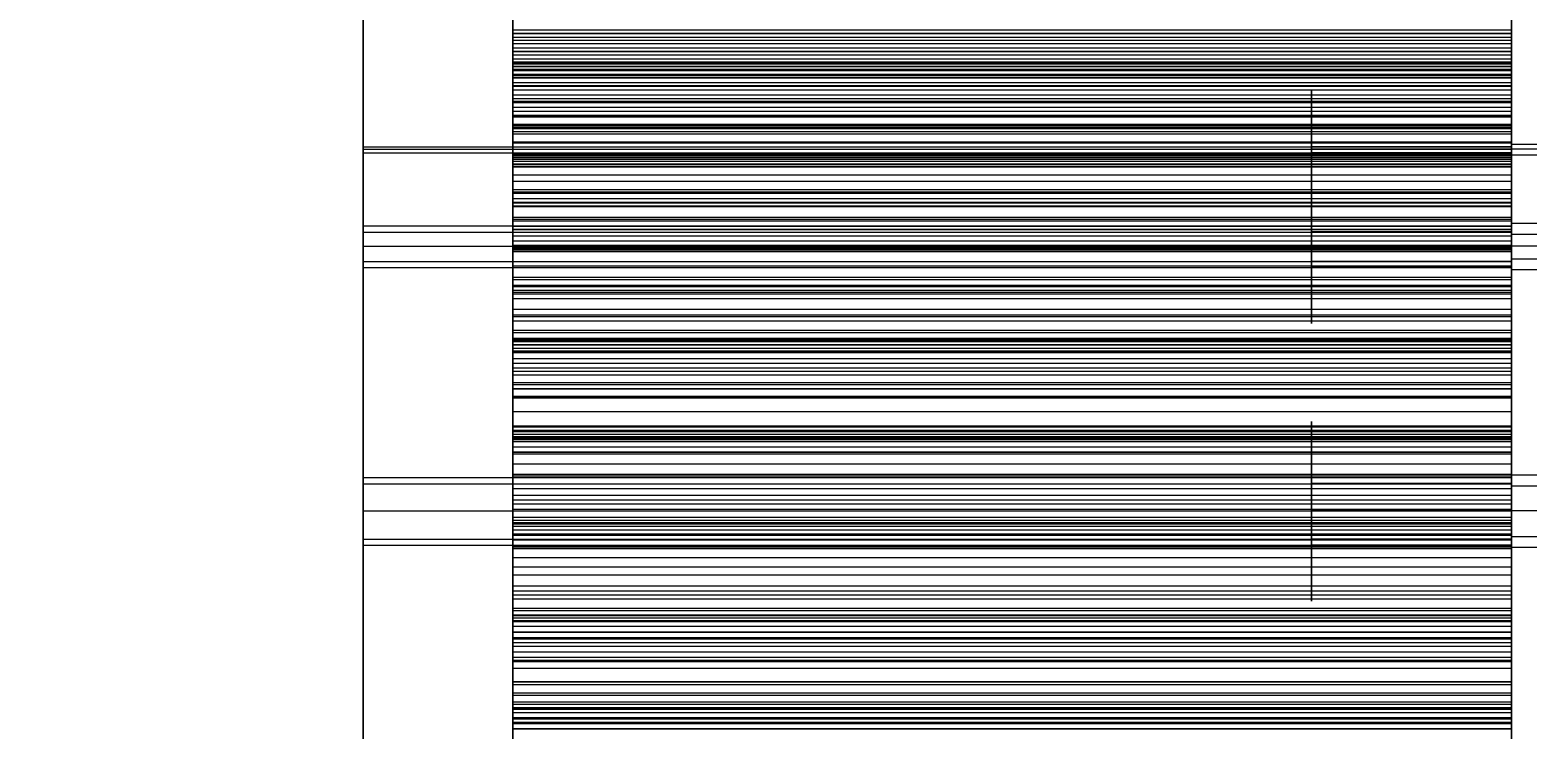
# Model space of a CAD drawing. Header units: millimetres. Extents: x -191664 to 191490, y -197311 to 10263.
# Drawn here: x 2423.3 to 2723.1, y -117446.2 to -117306.2 of the extents above; entities that cross this region are included whole.
import ezdxf

# ---------------------------------------------------------------- set-up
doc = ezdxf.new("R2010")
doc.units = ezdxf.units.MM
doc.layers.add('DET_briquetadora_frontal', color=7, linetype='Continuous', lineweight=0)
doc.layers.add('R15_COTAS_TRANSPORTE_P', color=1, linetype='Continuous', lineweight=0)
doc.dimstyles.new('PLANTA_20', dxfattribs={"dimtxt": 50, "dimasz": 30, "dimexe": 30, "dimexo": 16, "dimgap": 20, "dimtad": 1, "dimtih": 1, "dimtoh": 1, "dimdec": 1, "dimzin": 0, "dimdsep": 46, "dimcen": 0.09, "dimadec": 0, "dimazin": 0, "dimtfac": 1, "dimtdec": 4, "dimtofl": 0, "dimtmove": 0, "dimatfit": 3, "dimfxl": 1, "dimtolj": 1, "dimtzin": 0, "dimarcsym": 0})

# ---------------------------------------------------------------- blocks, each defined once
blk = doc.blocks.new('*D133')
at = {"layer": 'Defpoints', "color": 0, "transparency": 16777216}
for p in [(439.69, -194147.98), (217.89, -194406.09), (-500, -194490), (-500, -194490), (500, -194490)]:
    blk.add_point(p, dxfattribs=at)
at = {"layer": 'R15_COTAS_TRANSPORTE_P', "color": 0, "lineweight": -2, "transparency": 16777216}
blk.add_arc((-500, -194490), 722.77, 2.37834, 17.62166, dxfattribs=at)
at = {"layer": 'R15_COTAS_TRANSPORTE_P', "color": 0, "transparency": 16777216}
for points in [[(184.12, -194272.81), (193.59, -194269.58), (179.18, -194242.8)], [(227.15, -194459.9), (217.15, -194460.11), (222.77, -194490)]]:
    blk.add_solid(points, dxfattribs=at)

msp = doc.modelspace()

# ---------------------------------------------------------------- linework, layer by layer
at = {"layer": 'DET_briquetadora_frontal', "color": 9, "true_color": 0xb9c3c2}
for p, q in [((2490, -117307.78), (2490, -117301.56)), ((2520, -117307.78), (2520, -117301.56)), ((2520, -117302.8), (2520, -117315.61)), ((2520, -117306.91), (2520, -117303.1)), ((2520, -117306.22), (2520, -117303.14)), ((2720, -117302.8), (2720, -117315.61)), ((2720, -117306.91), (2720, -117303.1)), ((2720, -117306.22), (2720, -117303.14)), ((2490, -117304.13), (2490, -117311.25)), ((2490, -117312.02), (2490, -117304.72)), ((2520, -117315.66), (2520, -117303.89)), ((2520, -117311.25), (2520, -117304.13)), ((2520, -117306.77), (2520, -117304.71)), ((2520, -117304.72), (2520, -117312.02)), ((2520, -117315.19), (2520, -117304.72)), ((2520, -117305.49), (2520, -117307.57)), ((2520, -117306.13), (2520, -117308.23)), ((2520, -117315.12), (2520, -117306.22)), ((2720, -117306.22), (2520, -117306.22)), ((2720, -117315.66), (2720, -117303.89)), ((2720, -117306.77), (2720, -117304.71)), ((2720, -117315.19), (2720, -117304.72)), ((2720, -117305.49), (2720, -117307.57)), ((2720, -117306.13), (2720, -117308.23)), ((2720, -117315.12), (2720, -117306.22)), ((2490, -117315.97), (2490, -117307.78)), ((2520, -117308.9), (2520, -117306.77)), ((2520, -117306.77), (2720, -117306.77)), ((2520, -117310.56), (2520, -117306.91)), ((2720, -117306.91), (2520, -117306.91)), ((2520, -117307.57), (2520, -117309.73)), ((2520, -117307.57), (2720, -117307.57)), ((2520, -117315.97), (2520, -117307.78)), ((2520, -117308.23), (2520, -117310.42)), ((2520, -117308.23), (2720, -117308.23)), ((2520, -117311.11), (2520, -117308.9)), ((2520, -117308.9), (2720, -117308.9)), ((2720, -117308.9), (2720, -117306.77)), ((2720, -117310.56), (2720, -117306.91)), ((2720, -117307.57), (2720, -117309.73)), ((2720, -117308.23), (2720, -117310.42)), ((2720, -117312.32), (2720, -117308.51)), ((2720, -117308.51), (2720, -117308.99)), ((2720, -117312.8), (2720, -117308.55)), ((2720, -117311.11), (2720, -117308.9)), ((2720, -117308.99), (2720, -117313.67)), ((2490, -117311.25), (2490, -117320.3)), ((2490, -117321.24), (2490, -117312.02)), ((2520, -117309.73), (2520, -117311.97)), ((2520, -117309.73), (2720, -117309.73)), ((2520, -117310.42), (2520, -117312.68)), ((2520, -117310.42), (2720, -117310.42)), ((2520, -117314.05), (2520, -117310.56)), ((2720, -117310.56), (2520, -117310.56)), ((2520, -117313.39), (2520, -117311.11)), ((2520, -117311.11), (2720, -117311.11)), ((2520, -117320.3), (2520, -117311.25)), ((2520, -117311.97), (2520, -117314.28)), ((2520, -117311.97), (2720, -117311.97)), ((2520, -117312.02), (2520, -117321.24)), ((2720, -117309.73), (2720, -117311.97)), ((2720, -117310.42), (2720, -117312.68)), ((2720, -117314.05), (2720, -117310.56)), ((2720, -117313.39), (2720, -117311.11)), ((2720, -117311.97), (2720, -117314.28)), ((2520, -117312.6), (2520, -117312.58)), ((2720, -117312.58), (2520, -117312.58)), ((2520, -117312.58), (2520, -117312.72)), ((2520, -117321.71), (2520, -117312.6)), ((2720, -117312.6), (2520, -117312.6)), ((2520, -117312.68), (2520, -117315.01)), ((2520, -117312.68), (2720, -117312.68)), ((2720, -117312.72), (2520, -117312.72)), ((2520, -117312.72), (2520, -117313.03)), ((2720, -117313.03), (2520, -117313.03)), ((2520, -117313.03), (2520, -117313.52)), ((2520, -117315.75), (2520, -117313.39)), ((2520, -117313.39), (2720, -117313.39)), ((2720, -117313.52), (2520, -117313.52)), ((2520, -117313.52), (2520, -117314.21)), ((2520, -117317.36), (2520, -117314.05)), ((2720, -117314.05), (2520, -117314.05)), ((2720, -117314.21), (2520, -117314.21)), ((2520, -117314.21), (2520, -117315.12)), ((2520, -117314.28), (2520, -117316.66)), ((2520, -117314.28), (2720, -117314.28)), ((2520, -117315.01), (2520, -117317.42)), ((2520, -117315.01), (2720, -117315.01)), ((2720, -117315.12), (2520, -117315.12)), ((2520, -117323.58), (2520, -117315.19)), ((2520, -117315.19), (2720, -117315.19)), ((2720, -117319.67), (2720, -117312.32)), ((2720, -117312.6), (2720, -117312.58)), ((2720, -117312.58), (2720, -117312.72)), ((2720, -117321.71), (2720, -117312.6)), ((2720, -117312.68), (2720, -117315.01)), ((2720, -117312.72), (2720, -117313.03)), ((2720, -117320.45), (2720, -117312.8)), ((2720, -117313.03), (2720, -117313.52)), ((2720, -117315.75), (2720, -117313.39)), ((2720, -117313.52), (2720, -117314.21)), ((2720, -117313.67), (2720, -117321.61)), ((2720, -117317.36), (2720, -117314.05)), ((2720, -117314.21), (2720, -117315.12)), ((2720, -117314.28), (2720, -117316.66)), ((2720, -117315.01), (2720, -117317.42)), ((2720, -117323.58), (2720, -117315.19)), ((2490, -117326.02), (2490, -117315.97)), ((2490, -117320.23), (2490, -117317.81)), ((2490, -117320.03), (2490, -117317.87)), ((2490, -117317.87), (2490, -117318.14)), ((2490, -117318.14), (2490, -117320.8)), ((2520, -117315.61), (2520, -117326.97)), ((2520, -117315.61), (2720, -117315.61)), ((2520, -117325.64), (2520, -117315.66)), ((2520, -117315.66), (2720, -117315.66)), ((2520, -117318.18), (2520, -117315.75)), ((2520, -117315.75), (2720, -117315.75)), ((2520, -117326.02), (2520, -117315.97)), ((2520, -117316.66), (2520, -117319.12)), ((2520, -117316.66), (2720, -117316.66)), ((2520, -117320.47), (2520, -117317.36)), ((2720, -117317.36), (2520, -117317.36)), ((2520, -117317.42), (2520, -117319.89)), ((2520, -117317.42), (2720, -117317.42)), ((2520, -117320.68), (2520, -117318.18)), ((2520, -117318.18), (2720, -117318.18)), ((2720, -117315.61), (2720, -117326.97)), ((2720, -117325.64), (2720, -117315.66)), ((2720, -117318.18), (2720, -117315.75)), ((2720, -117316.66), (2720, -117319.12)), ((2720, -117320.47), (2720, -117317.36)), ((2720, -117317.42), (2720, -117319.89)), ((2720, -117320.23), (2720, -117317.81)), ((2720, -117320.03), (2720, -117317.87)), ((2720, -117317.87), (2720, -117318.14)), ((2720, -117318.14), (2720, -117320.8)), ((2720, -117320.68), (2720, -117318.18)), ((2490, -117324.21), (2490, -117320.03)), ((2490, -117324.58), (2490, -117320.23)), ((2490, -117320.3), (2490, -117331.15)), ((2490, -117320.8), (2490, -117325.31)), ((2490, -117332.26), (2490, -117321.24)), ((2520, -117319.12), (2520, -117326.5)), ((2520, -117319.12), (2720, -117319.12)), ((2520, -117319.89), (2520, -117322.44)), ((2520, -117319.89), (2720, -117319.89)), ((2520, -117331.15), (2520, -117320.3)), ((2520, -117323.37), (2520, -117320.47)), ((2720, -117320.47), (2520, -117320.47)), ((2520, -117323.24), (2520, -117320.68)), ((2520, -117320.68), (2720, -117320.68)), ((2520, -117321.24), (2520, -117332.26)), ((2680, -117320.62), (2680, -117318.3)), ((2680, -117320.44), (2680, -117318.36)), ((2680, -117318.36), (2680, -117318.62)), ((2680, -117318.62), (2680, -117321.17)), ((2680, -117324.44), (2680, -117320.44)), ((2680, -117324.79), (2680, -117320.62)), ((2680, -117321.17), (2680, -117325.5)), ((2720, -117320.62), (2720, -117318.3)), ((2720, -117320.44), (2720, -117318.36)), ((2720, -117318.36), (2720, -117318.62)), ((2720, -117318.62), (2720, -117321.17)), ((2720, -117319.12), (2720, -117326.5)), ((2720, -117329.1), (2720, -117319.67)), ((2720, -117319.89), (2720, -117322.44)), ((2720, -117324.21), (2720, -117320.03)), ((2720, -117324.58), (2720, -117320.23)), ((2720, -117324.44), (2720, -117320.44)), ((2720, -117330), (2720, -117320.45)), ((2720, -117323.37), (2720, -117320.47)), ((2720, -117324.79), (2720, -117320.62)), ((2720, -117323.24), (2720, -117320.68)), ((2720, -117320.8), (2720, -117325.31)), ((2720, -117321.17), (2720, -117325.5)), ((2490, -117329.56), (2490, -117324.21)), ((2520, -117325.34), (2520, -117321.71)), ((2720, -117321.71), (2520, -117321.71)), ((2520, -117322.44), (2520, -117325.05)), ((2520, -117322.44), (2720, -117322.44)), ((2520, -117325.88), (2520, -117323.24)), ((2520, -117323.24), (2720, -117323.24)), ((2520, -117332.47), (2520, -117323.37)), ((2720, -117323.37), (2520, -117323.37)), ((2520, -117329.58), (2520, -117323.58)), ((2520, -117323.58), (2720, -117323.58)), ((2720, -117321.61), (2720, -117331.25)), ((2720, -117325.34), (2720, -117321.71)), ((2720, -117322.44), (2720, -117325.05)), ((2720, -117325.88), (2720, -117323.24)), ((2720, -117332.47), (2720, -117323.37)), ((2720, -117329.58), (2720, -117323.58)), ((2720, -117329.56), (2720, -117324.21)), ((2490, -117330), (2490, -117324.58)), ((2490, -117325.31), (2490, -117330.79)), ((2490, -117337.81), (2490, -117326.02)), ((2520, -117325.05), (2520, -117333.03)), ((2520, -117325.05), (2720, -117325.05)), ((2520, -117328.82), (2520, -117325.34)), ((2720, -117325.34), (2520, -117325.34)), ((2520, -117333.46), (2520, -117325.64)), ((2520, -117325.64), (2720, -117325.64)), ((2520, -117328.58), (2520, -117325.88)), ((2520, -117325.88), (2720, -117325.88)), ((2520, -117337.81), (2520, -117326.02)), ((2520, -117326.5), (2520, -117331.38)), ((2520, -117326.5), (2720, -117326.5)), ((2520, -117326.97), (2520, -117336.45)), ((2520, -117326.97), (2720, -117326.97)), ((2680, -117329.59), (2680, -117324.44)), ((2680, -117330), (2680, -117324.79)), ((2680, -117325.5), (2680, -117330.76)), ((2720, -117328.17), (2720, -117324.36)), ((2720, -117324.36), (2720, -117324.84)), ((2720, -117329.59), (2720, -117324.44)), ((2720, -117330), (2720, -117324.58)), ((2720, -117330), (2720, -117324.79)), ((2720, -117324.84), (2720, -117329.51)), ((2720, -117325.05), (2720, -117333.03)), ((2720, -117325.31), (2720, -117330.79)), ((2720, -117328.82), (2720, -117325.34)), ((2720, -117325.5), (2720, -117330.76)), ((2720, -117333.46), (2720, -117325.64)), ((2720, -117328.58), (2720, -117325.88)), ((2720, -117326.5), (2720, -117331.38)), ((2720, -117326.97), (2720, -117336.45)), ((2490, -117329.56), (2720, -117329.56)), ((2490, -117335.04), (2490, -117329.56)), ((2490, -117330), (2720, -117330)), ((2490, -117330), (2490, -117335.42)), ((2520, -117331.35), (2520, -117328.58)), ((2520, -117328.58), (2720, -117328.58)), ((2520, -117332.13), (2520, -117328.82)), ((2720, -117328.82), (2520, -117328.82)), ((2520, -117332.94), (2520, -117329.58)), ((2520, -117329.58), (2720, -117329.58)), ((2720, -117329.59), (2680, -117329.59)), ((2680, -117334.84), (2680, -117329.59)), ((2720, -117330), (2680, -117330)), ((2680, -117330), (2680, -117335.21)), ((2720, -117332.23), (2720, -117327.98)), ((2720, -117335.51), (2720, -117328.17)), ((2720, -117331.35), (2720, -117328.58)), ((2720, -117332.13), (2720, -117328.82)), ((2734, -117329.1), (2720, -117329.1)), ((2720, -117338.74), (2720, -117329.1)), ((2720, -117329.51), (2720, -117337.46)), ((2720, -117335.04), (2720, -117329.56)), ((2720, -117332.94), (2720, -117329.58)), ((2720, -117334.84), (2720, -117329.59)), ((2720, -117330), (2720, -117335.42)), ((2734, -117330), (2720, -117330)), ((2720, -117330), (2720, -117335.21)), ((2720, -117330), (2720, -117339.55)), ((2490, -117330.79), (2720, -117330.79)), ((2490, -117330.79), (2490, -117336.14)), ((2490, -117331.15), (2490, -117343.69)), ((2490, -117344.95), (2490, -117332.26)), ((2520, -117331.13), (2520, -117331.02)), ((2720, -117331.02), (2520, -117331.02)), ((2520, -117331.02), (2520, -117331.08)), ((2720, -117331.08), (2520, -117331.08)), ((2520, -117331.08), (2520, -117331.33)), ((2520, -117331.4), (2520, -117331.13)), ((2720, -117331.13), (2520, -117331.13)), ((2520, -117343.69), (2520, -117331.15)), ((2720, -117331.33), (2520, -117331.33)), ((2520, -117331.33), (2520, -117331.79)), ((2520, -117339.89), (2520, -117331.35)), ((2520, -117331.35), (2720, -117331.35)), ((2520, -117331.38), (2520, -117333.55)), ((2520, -117331.38), (2720, -117331.38)), ((2520, -117340.69), (2520, -117331.4)), ((2720, -117331.4), (2520, -117331.4)), ((2720, -117331.79), (2520, -117331.79)), ((2520, -117331.79), (2520, -117332.47)), ((2520, -117335.25), (2520, -117332.13)), ((2720, -117332.13), (2520, -117332.13)), ((2520, -117332.26), (2520, -117344.95)), ((2720, -117332.47), (2520, -117332.47)), ((2520, -117333.55), (2520, -117332.94)), ((2520, -117332.94), (2720, -117332.94)), ((2520, -117333.03), (2520, -117338.55)), ((2520, -117333.03), (2720, -117333.03)), ((2720, -117330.76), (2680, -117330.76)), ((2680, -117330.76), (2680, -117335.91)), ((2720, -117330.76), (2720, -117335.91)), ((2720, -117330.79), (2720, -117336.14)), ((2720, -117331.13), (2720, -117331.02)), ((2720, -117331.02), (2720, -117331.08)), ((2720, -117331.08), (2720, -117331.33)), ((2720, -117331.4), (2720, -117331.13)), ((2734, -117331.25), (2720, -117331.25)), ((2720, -117331.25), (2720, -117340.68)), ((2720, -117331.33), (2720, -117331.79)), ((2720, -117339.89), (2720, -117331.35)), ((2720, -117331.38), (2720, -117333.55)), ((2720, -117340.69), (2720, -117331.4)), ((2720, -117335.28), (2720, -117331.47)), ((2720, -117331.47), (2720, -117331.95)), ((2720, -117331.79), (2720, -117332.47)), ((2720, -117331.95), (2720, -117336.63)), ((2720, -117335.25), (2720, -117332.13)), ((2720, -117339.88), (2720, -117332.23)), ((2720, -117333.55), (2720, -117332.94)), ((2720, -117333.03), (2720, -117338.55)), ((2490, -117335.88), (2490, -117333.71)), ((2490, -117333.71), (2490, -117333.98)), ((2490, -117333.98), (2490, -117336.64)), ((2490, -117339.55), (2490, -117335.04)), ((2490, -117335.42), (2490, -117339.77)), ((2490, -117340.05), (2490, -117335.88)), ((2490, -117336.14), (2490, -117340.32)), ((2520, -117338.82), (2520, -117333.46)), ((2520, -117333.46), (2720, -117333.46)), ((2520, -117333.55), (2720, -117333.55)), ((2520, -117338.18), (2520, -117335.25)), ((2720, -117335.25), (2520, -117335.25)), ((2680, -117336.28), (2680, -117334.2)), ((2680, -117334.2), (2680, -117334.47)), ((2680, -117334.47), (2680, -117337.02)), ((2680, -117339.18), (2680, -117334.84)), ((2680, -117335.21), (2680, -117339.38)), ((2680, -117335.91), (2680, -117339.91)), ((2720, -117338.82), (2720, -117333.46)), ((2720, -117335.88), (2720, -117333.71)), ((2720, -117333.71), (2720, -117333.98)), ((2720, -117333.98), (2720, -117336.64)), ((2720, -117336.28), (2720, -117334.2)), ((2720, -117334.2), (2720, -117334.47)), ((2720, -117334.47), (2720, -117337.02)), ((2720, -117339.18), (2720, -117334.84)), ((2720, -117339.55), (2720, -117335.04)), ((2720, -117335.21), (2720, -117339.38)), ((2720, -117338.18), (2720, -117335.25)), ((2720, -117342.63), (2720, -117335.28)), ((2720, -117335.42), (2720, -117339.77)), ((2720, -117344.94), (2720, -117335.51)), ((2720, -117340.05), (2720, -117335.88)), ((2720, -117335.91), (2720, -117339.91)), ((2720, -117336.14), (2720, -117340.32)), ((2490, -117336.64), (2490, -117341.16)), ((2490, -117339.65), (2490, -117337.24)), ((2490, -117351.21), (2490, -117337.81)), ((2520, -117336.45), (2520, -117343.68)), ((2520, -117336.45), (2720, -117336.45)), ((2520, -117351.21), (2520, -117337.81)), ((2520, -117340.88), (2520, -117338.18)), ((2720, -117338.18), (2520, -117338.18)), ((2520, -117338.55), (2520, -117341.41)), ((2520, -117338.55), (2720, -117338.55)), ((2520, -117341.5), (2520, -117338.82)), ((2520, -117338.82), (2720, -117338.82)), ((2680, -117340.29), (2680, -117336.28)), ((2680, -117337.02), (2680, -117341.35)), ((2680, -117340.04), (2680, -117337.73)), ((2680, -117341.73), (2680, -117339.18)), ((2720, -117340.29), (2720, -117336.28)), ((2720, -117336.45), (2720, -117343.68)), ((2720, -117336.63), (2720, -117344.57)), ((2720, -117336.64), (2720, -117341.16)), ((2720, -117337.02), (2720, -117341.35)), ((2720, -117339.65), (2720, -117337.24)), ((2720, -117337.46), (2720, -117347.1)), ((2720, -117340.04), (2720, -117337.73)), ((2720, -117340.88), (2720, -117338.18)), ((2720, -117338.55), (2720, -117341.41)), ((2720, -117346.68), (2720, -117338.74)), ((2720, -117341.5), (2720, -117338.82)), ((2720, -117341.73), (2720, -117339.18)), ((2490, -117342.21), (2490, -117339.55)), ((2490, -117344), (2490, -117339.65)), ((2490, -117339.77), (2490, -117342.19)), ((2490, -117345.41), (2490, -117340.05)), ((2490, -117340.32), (2490, -117342.48)), ((2490, -117342.99), (2490, -117340.83)), ((2490, -117340.83), (2490, -117341.1)), ((2490, -117341.1), (2490, -117343.76)), ((2490, -117341.16), (2490, -117346.63)), ((2490, -117342.48), (2490, -117342.21)), ((2520, -117346.05), (2520, -117339.89)), ((2520, -117339.89), (2720, -117339.89)), ((2520, -117344.14), (2520, -117340.69)), ((2720, -117340.69), (2520, -117340.69)), ((2520, -117350.16), (2520, -117340.88)), ((2720, -117340.88), (2520, -117340.88)), ((2520, -117341.41), (2520, -117341.5)), ((2520, -117341.41), (2720, -117341.41)), ((2520, -117341.5), (2720, -117341.5)), ((2680, -117339.38), (2680, -117341.7)), ((2680, -117339.91), (2680, -117341.99)), ((2680, -117344.22), (2680, -117340.04)), ((2680, -117345.43), (2680, -117340.29)), ((2680, -117343.4), (2680, -117341.32)), ((2680, -117341.32), (2680, -117341.58)), ((2680, -117341.35), (2680, -117346.61)), ((2680, -117341.58), (2680, -117344.13)), ((2680, -117341.99), (2680, -117341.73)), ((2720, -117339.38), (2720, -117341.7)), ((2720, -117339.55), (2720, -117347.2)), ((2720, -117342.21), (2720, -117339.55)), ((2720, -117344), (2720, -117339.65)), ((2720, -117339.77), (2720, -117342.19)), ((2720, -117349.43), (2720, -117339.88)), ((2720, -117346.05), (2720, -117339.89)), ((2720, -117339.91), (2720, -117341.99)), ((2720, -117344.22), (2720, -117340.04)), ((2720, -117345.41), (2720, -117340.05)), ((2720, -117345.43), (2720, -117340.29)), ((2720, -117340.32), (2720, -117342.48)), ((2720, -117340.68), (2720, -117348.03)), ((2720, -117344.14), (2720, -117340.69)), ((2720, -117342.99), (2720, -117340.83)), ((2720, -117340.83), (2720, -117341.1)), ((2720, -117350.16), (2720, -117340.88)), ((2720, -117341.1), (2720, -117343.76)), ((2720, -117341.16), (2720, -117346.63)), ((2720, -117343.4), (2720, -117341.32)), ((2720, -117341.32), (2720, -117341.58)), ((2720, -117341.35), (2720, -117346.61)), ((2720, -117341.41), (2720, -117341.5)), ((2720, -117341.58), (2720, -117344.13)), ((2720, -117341.99), (2720, -117341.73)), ((2720, -117342.48), (2720, -117342.21)), ((2490, -117347.17), (2490, -117342.99)), ((2490, -117343.69), (2490, -117357.78)), ((2490, -117343.76), (2490, -117348.27)), ((2490, -117349.43), (2490, -117344)), ((2490, -117359.17), (2490, -117344.95)), ((2520, -117343.68), (2520, -117348.38)), ((2520, -117343.68), (2720, -117343.68)), ((2520, -117357.78), (2520, -117343.69)), ((2520, -117347.43), (2520, -117344.14)), ((2720, -117344.14), (2520, -117344.14)), ((2520, -117345.45), (2520, -117344.38)), ((2520, -117344.38), (2520, -117346.09)), ((2520, -117344.38), (2720, -117344.38)), ((2520, -117344.95), (2520, -117359.17)), ((2680, -117347.4), (2680, -117343.4)), ((2680, -117344.13), (2680, -117348.47)), ((2680, -117349.43), (2680, -117344.22)), ((2720, -117352.06), (2720, -117342.63)), ((2720, -117347.17), (2720, -117342.99)), ((2720, -117347.4), (2720, -117343.4)), ((2720, -117343.68), (2720, -117348.38)), ((2720, -117343.76), (2720, -117348.27)), ((2720, -117349.43), (2720, -117344)), ((2720, -117344.13), (2720, -117348.47)), ((2720, -117347.43), (2720, -117344.14)), ((2720, -117349.43), (2720, -117344.22)), ((2720, -117344.38), (2720, -117346.09)), ((2720, -117345.45), (2720, -117344.38)), ((2720, -117344.57), (2720, -117354.21)), ((2734, -117344.94), (2720, -117344.94)), ((2720, -117354.58), (2720, -117344.94)), ((2490, -117345.41), (2720, -117345.41)), ((2490, -117350.88), (2490, -117345.41)), ((2490, -117346.63), (2720, -117346.63)), ((2490, -117346.63), (2490, -117351.99)), ((2490, -117352.52), (2490, -117347.17)), ((2520, -117349.27), (2520, -117345.45)), ((2520, -117345.45), (2720, -117345.45)), ((2520, -117349.59), (2520, -117346.05)), ((2520, -117346.05), (2720, -117346.05)), ((2520, -117346.09), (2520, -117350.53)), ((2520, -117346.09), (2720, -117346.09)), ((2520, -117350.55), (2520, -117347.43)), ((2720, -117347.43), (2520, -117347.43)), ((2720, -117345.43), (2680, -117345.43)), ((2680, -117350.69), (2680, -117345.43)), ((2720, -117346.61), (2680, -117346.61)), ((2680, -117346.61), (2680, -117351.75)), ((2680, -117352.55), (2680, -117347.4)), ((2720, -117350.88), (2720, -117345.41)), ((2720, -117350.69), (2720, -117345.43)), ((2720, -117349.27), (2720, -117345.45)), ((2720, -117349.59), (2720, -117346.05)), ((2720, -117346.09), (2720, -117350.53)), ((2720, -117346.61), (2720, -117351.75)), ((2720, -117346.63), (2720, -117351.99)), ((2720, -117351.36), (2720, -117346.68)), ((2734, -117347.1), (2720, -117347.1)), ((2720, -117347.1), (2720, -117356.53)), ((2720, -117352.52), (2720, -117347.17)), ((2720, -117347.2), (2720, -117351.45)), ((2720, -117352.55), (2720, -117347.4)), ((2720, -117350.55), (2720, -117347.43)), ((2720, -117348.03), (2720, -117351.84)), ((2490, -117348.27), (2490, -117353.75)), ((2490, -117349.43), (2720, -117349.43)), ((2490, -117349.43), (2490, -117354.85)), ((2490, -117355.4), (2490, -117350.88)), ((2490, -117366.07), (2490, -117351.21)), ((2520, -117348.38), (2520, -117350.38)), ((2520, -117348.38), (2720, -117348.38)), ((2520, -117355.68), (2520, -117349.27)), ((2520, -117349.27), (2720, -117349.27)), ((2520, -117349.67), (2520, -117349.49)), ((2720, -117349.49), (2520, -117349.49)), ((2720, -117349.5), (2520, -117349.5)), ((2520, -117349.5), (2520, -117349.71)), ((2520, -117350.38), (2520, -117349.59)), ((2520, -117349.59), (2720, -117349.59)), ((2520, -117350.02), (2520, -117349.67)), ((2720, -117349.67), (2520, -117349.67)), ((2720, -117349.71), (2520, -117349.71)), ((2520, -117349.71), (2520, -117350.16)), ((2520, -117350.55), (2520, -117350.02)), ((2720, -117350.02), (2520, -117350.02)), ((2720, -117350.16), (2520, -117350.16)), ((2520, -117350.38), (2720, -117350.38)), ((2520, -117350.53), (2520, -117357.51)), ((2520, -117350.53), (2720, -117350.53)), ((2520, -117359.98), (2520, -117350.55)), ((2720, -117350.55), (2520, -117350.55)), ((2520, -117353.48), (2520, -117350.55)), ((2520, -117366.07), (2520, -117351.21)), ((2680, -117348.47), (2680, -117353.72)), ((2720, -117349.43), (2680, -117349.43)), ((2680, -117349.43), (2680, -117354.63)), ((2680, -117355.02), (2680, -117350.69)), ((2720, -117348.27), (2720, -117353.75)), ((2720, -117348.38), (2720, -117350.38)), ((2720, -117348.47), (2720, -117353.72)), ((2720, -117355.68), (2720, -117349.27)), ((2720, -117349.43), (2720, -117354.85)), ((2734, -117349.43), (2720, -117349.43)), ((2720, -117349.43), (2720, -117354.63)), ((2720, -117349.43), (2720, -117358.97)), ((2720, -117349.67), (2720, -117349.49)), ((2720, -117349.5), (2720, -117349.71)), ((2720, -117350.38), (2720, -117349.59)), ((2720, -117350.02), (2720, -117349.67)), ((2720, -117349.71), (2720, -117350.16)), ((2720, -117350.55), (2720, -117350.02)), ((2720, -117350.53), (2720, -117357.51)), ((2720, -117359.98), (2720, -117350.55)), ((2720, -117353.48), (2720, -117350.55)), ((2720, -117355.02), (2720, -117350.69)), ((2720, -117355.4), (2720, -117350.88)), ((2490, -117351.99), (2490, -117356.16)), ((2490, -117352.52), (2720, -117352.52)), ((2490, -117358), (2490, -117352.52)), ((2490, -117353.75), (2720, -117353.75)), ((2490, -117353.75), (2490, -117359.1)), ((2520, -117356.22), (2520, -117353.48)), ((2720, -117353.48), (2520, -117353.48)), ((2680, -117351.75), (2680, -117355.76)), ((2720, -117352.55), (2680, -117352.55)), ((2680, -117357.8), (2680, -117352.55)), ((2720, -117353.72), (2680, -117353.72)), ((2680, -117353.72), (2680, -117358.87)), ((2720, -117351.84), (2720, -117351.36)), ((2720, -117351.75), (2720, -117355.76)), ((2720, -117351.99), (2720, -117356.16)), ((2734, -117352.06), (2720, -117352.06)), ((2720, -117361.7), (2720, -117352.06)), ((2720, -117358), (2720, -117352.52)), ((2720, -117357.8), (2720, -117352.55)), ((2720, -117356.22), (2720, -117353.48)), ((2720, -117353.72), (2720, -117358.87)), ((2720, -117353.75), (2720, -117359.1)), ((2734, -117354.21), (2720, -117354.21)), ((2720, -117354.21), (2720, -117363.64)), ((2490, -117354.85), (2490, -117359.2)), ((2490, -117358.06), (2490, -117355.4)), ((2490, -117356.16), (2490, -117358.33)), ((2520, -117364.44), (2520, -117355.68)), ((2520, -117355.68), (2720, -117355.68)), ((2520, -117358.72), (2520, -117356.22)), ((2720, -117356.22), (2520, -117356.22)), ((2680, -117354.63), (2680, -117358.81)), ((2680, -117357.57), (2680, -117355.02)), ((2680, -117355.76), (2680, -117357.84)), ((2720, -117362.53), (2720, -117354.58)), ((2720, -117354.63), (2720, -117358.81)), ((2720, -117354.85), (2720, -117359.2)), ((2720, -117357.57), (2720, -117355.02)), ((2720, -117358.06), (2720, -117355.4)), ((2720, -117364.44), (2720, -117355.68)), ((2720, -117355.76), (2720, -117357.84)), ((2720, -117356.16), (2720, -117358.33)), ((2720, -117358.72), (2720, -117356.22)), ((2720, -117356.53), (2720, -117363.87)), ((2490, -117357.78), (2490, -117373.23)), ((2490, -117362.51), (2490, -117358)), ((2490, -117358.33), (2490, -117358.06)), ((2490, -117359.1), (2490, -117363.28)), ((2490, -117374.74), (2490, -117359.17)), ((2490, -117359.2), (2490, -117361.61)), ((2520, -117358.29), (2520, -117357.27)), ((2520, -117357.27), (2520, -117359.03)), ((2520, -117357.27), (2720, -117357.27)), ((2520, -117357.51), (2520, -117366.78)), ((2520, -117357.51), (2720, -117357.51)), ((2520, -117373.23), (2520, -117357.78)), ((2520, -117362.05), (2520, -117358.29)), ((2520, -117358.29), (2720, -117358.29)), ((2520, -117368.14), (2520, -117358.72)), ((2720, -117358.72), (2520, -117358.72)), ((2520, -117359.03), (2520, -117363.52)), ((2520, -117359.03), (2720, -117359.03)), ((2520, -117359.17), (2520, -117374.74)), ((2520, -117363.25), (2520, -117359.98)), ((2720, -117359.98), (2520, -117359.98)), ((2680, -117357.84), (2680, -117357.57)), ((2680, -117362.14), (2680, -117357.8)), ((2680, -117358.81), (2680, -117361.13)), ((2680, -117358.87), (2680, -117362.87)), ((2720, -117357.27), (2720, -117359.03)), ((2720, -117358.29), (2720, -117357.27)), ((2720, -117357.51), (2720, -117366.78)), ((2720, -117357.84), (2720, -117357.57)), ((2720, -117362.14), (2720, -117357.8)), ((2720, -117362.51), (2720, -117358)), ((2720, -117358.33), (2720, -117358.06)), ((2720, -117362.05), (2720, -117358.29)), ((2720, -117368.14), (2720, -117358.72)), ((2720, -117358.81), (2720, -117361.13)), ((2720, -117358.87), (2720, -117362.87)), ((2720, -117358.97), (2720, -117366.63)), ((2720, -117359.03), (2720, -117363.52)), ((2720, -117359.1), (2720, -117363.28)), ((2720, -117359.2), (2720, -117361.61)), ((2720, -117363.25), (2720, -117359.98)), ((2490, -117365.17), (2490, -117362.51)), ((2520, -117368.42), (2520, -117362.05)), ((2520, -117362.05), (2720, -117362.05)), ((2520, -117366.35), (2520, -117363.25)), ((2720, -117363.25), (2520, -117363.25)), ((2680, -117364.69), (2680, -117362.14)), ((2680, -117362.87), (2680, -117364.95)), ((2720, -117369.64), (2720, -117361.7)), ((2720, -117368.42), (2720, -117362.05)), ((2720, -117364.69), (2720, -117362.14)), ((2720, -117365.17), (2720, -117362.51)), ((2720, -117367.2), (2720, -117362.53)), ((2720, -117362.87), (2720, -117364.95)), ((2720, -117366.35), (2720, -117363.25)), ((2490, -117363.28), (2490, -117365.44)), ((2490, -117365.44), (2490, -117365.17)), ((2490, -117382.2), (2490, -117366.07)), ((2520, -117363.52), (2520, -117370.54)), ((2520, -117363.52), (2720, -117363.52)), ((2520, -117375.22), (2520, -117364.44)), ((2520, -117364.44), (2720, -117364.44)), ((2520, -117382.2), (2520, -117366.07)), ((2680, -117364.95), (2680, -117364.69)), ((2720, -117363.28), (2720, -117365.44)), ((2720, -117363.52), (2720, -117370.54)), ((2720, -117363.64), (2720, -117370.99)), ((2720, -117363.87), (2720, -117367.68)), ((2720, -117375.22), (2720, -117364.44)), ((2720, -117364.95), (2720, -117364.69)), ((2720, -117365.44), (2720, -117365.17)), ((2520, -117369.27), (2520, -117366.35)), ((2720, -117366.35), (2520, -117366.35)), ((2520, -117366.78), (2520, -117377.96)), ((2520, -117366.78), (2720, -117366.78)), ((2520, -117367.96), (2520, -117367.93)), ((2720, -117367.93), (2520, -117367.93)), ((2520, -117367.93), (2520, -117368.14)), ((2520, -117368.19), (2520, -117367.96)), ((2720, -117367.96), (2520, -117367.96)), ((2720, -117368.14), (2520, -117368.14)), ((2520, -117368.62), (2520, -117368.19)), ((2720, -117368.19), (2520, -117368.19)), ((2520, -117377.15), (2520, -117368.42)), ((2520, -117368.42), (2720, -117368.42)), ((2520, -117369.22), (2520, -117368.62)), ((2720, -117368.62), (2520, -117368.62)), ((2520, -117369.99), (2520, -117369.22)), ((2720, -117369.22), (2520, -117369.22)), ((2720, -117369.27), (2720, -117366.35)), ((2720, -117366.63), (2720, -117370.87)), ((2720, -117366.78), (2720, -117377.96)), ((2720, -117367.68), (2720, -117367.2)), ((2720, -117367.96), (2720, -117367.93)), ((2720, -117367.93), (2720, -117368.14)), ((2720, -117368.19), (2720, -117367.96)), ((2720, -117368.62), (2720, -117368.19)), ((2720, -117377.15), (2720, -117368.42)), ((2720, -117369.22), (2720, -117368.62)), ((2720, -117369.99), (2720, -117369.22)), ((2520, -117372.01), (2520, -117369.27)), ((2720, -117369.27), (2520, -117369.27)), ((2520, -117379.56), (2520, -117369.99)), ((2720, -117369.99), (2520, -117369.99)), ((2520, -117370.76), (2520, -117370.44)), ((2520, -117370.44), (2520, -117372.9)), ((2520, -117370.44), (2720, -117370.44)), ((2520, -117370.54), (2520, -117379.85)), ((2520, -117370.54), (2720, -117370.54)), ((2520, -117373.85), (2520, -117370.76)), ((2520, -117370.76), (2720, -117370.76)), ((2520, -117374.54), (2520, -117372.01)), ((2720, -117372.01), (2520, -117372.01)), ((2720, -117372.01), (2720, -117369.27)), ((2720, -117374.32), (2720, -117369.64)), ((2720, -117379.56), (2720, -117369.99)), ((2720, -117370.44), (2720, -117372.9)), ((2720, -117370.76), (2720, -117370.44)), ((2720, -117370.54), (2720, -117379.85)), ((2720, -117373.85), (2720, -117370.76)), ((2720, -117370.99), (2720, -117374.8)), ((2720, -117374.54), (2720, -117372.01)), ((2490, -117373.23), (2490, -117389.88)), ((2490, -117391.5), (2490, -117374.74)), ((2520, -117372.9), (2520, -117378.03)), ((2520, -117372.9), (2720, -117372.9)), ((2520, -117389.88), (2520, -117373.23)), ((2520, -117379.59), (2520, -117373.85)), ((2520, -117373.85), (2720, -117373.85)), ((2520, -117376.84), (2520, -117374.54)), ((2720, -117374.54), (2520, -117374.54)), ((2520, -117374.74), (2520, -117391.5)), ((2520, -117387.6), (2520, -117375.22)), ((2520, -117375.22), (2720, -117375.22)), ((2720, -117372.9), (2720, -117378.03)), ((2720, -117379.59), (2720, -117373.85)), ((2720, -117374.8), (2720, -117374.32)), ((2720, -117376.84), (2720, -117374.54)), ((2720, -117378.57), (2720, -117374.76)), ((2720, -117374.76), (2720, -117375.24)), ((2720, -117387.6), (2720, -117375.22)), ((2720, -117375.24), (2720, -117379.92)), ((2490, -117378.88), (2490, -117377)), ((2490, -117378.06), (2490, -117377.12)), ((2490, -117377.12), (2490, -117379.94)), ((2490, -117382.73), (2490, -117378.06)), ((2520, -117386.39), (2520, -117376.84)), ((2720, -117376.84), (2520, -117376.84)), ((2520, -117387.89), (2520, -117377.15)), ((2520, -117377.15), (2720, -117377.15)), ((2520, -117377.96), (2520, -117390.65)), ((2520, -117377.96), (2720, -117377.96)), ((2520, -117378.03), (2520, -117385.66)), ((2520, -117378.03), (2720, -117378.03)), ((2720, -117386.39), (2720, -117376.84)), ((2720, -117378.88), (2720, -117377)), ((2720, -117378.06), (2720, -117377.12)), ((2720, -117377.12), (2720, -117379.94)), ((2720, -117387.89), (2720, -117377.15)), ((2720, -117379.37), (2720, -117377.5)), ((2720, -117378.56), (2720, -117377.62)), ((2720, -117377.62), (2720, -117380.42)), ((2720, -117377.96), (2720, -117390.65)), ((2720, -117378.03), (2720, -117385.66)), ((2720, -117382.73), (2720, -117378.06)), ((2490, -117384.46), (2490, -117378.88)), ((2490, -117379.94), (2490, -117386.41)), ((2520, -117382.63), (2520, -117379.56)), ((2720, -117379.56), (2520, -117379.56)), ((2520, -117387.75), (2520, -117379.59)), ((2520, -117379.59), (2720, -117379.59)), ((2520, -117379.85), (2520, -117391.07)), ((2520, -117379.85), (2720, -117379.85)), ((2720, -117383.2), (2720, -117378.56)), ((2720, -117385.92), (2720, -117378.57)), ((2720, -117384.46), (2720, -117378.88)), ((2720, -117384.92), (2720, -117379.37)), ((2720, -117382.63), (2720, -117379.56)), ((2720, -117387.75), (2720, -117379.59)), ((2720, -117379.85), (2720, -117391.07)), ((2720, -117379.92), (2720, -117387.86)), ((2720, -117379.94), (2720, -117386.41)), ((2720, -117380.42), (2720, -117386.86)), ((2720, -117385.3), (2720, -117381.05)), ((2490, -117399.42), (2490, -117382.2)), ((2490, -117390.94), (2490, -117382.73)), ((2490, -117386.28), (2490, -117384.12)), ((2490, -117384.12), (2490, -117384.39)), ((2520, -117399.42), (2520, -117382.2)), ((2520, -117385.52), (2520, -117382.63)), ((2720, -117382.63), (2520, -117382.63)), ((2720, -117385.52), (2720, -117382.63)), ((2720, -117390.94), (2720, -117382.73)), ((2720, -117391.37), (2720, -117383.2)), ((2720, -117386.28), (2720, -117384.12)), ((2720, -117384.12), (2720, -117384.39)), ((2490, -117384.39), (2490, -117387.05)), ((2490, -117393.52), (2490, -117384.46)), ((2490, -117390.46), (2490, -117386.28)), ((2490, -117386.41), (2490, -117396.29)), ((2490, -117387.05), (2490, -117391.56)), ((2520, -117388.25), (2520, -117385.52)), ((2720, -117385.52), (2520, -117385.52)), ((2520, -117385.66), (2520, -117395.48)), ((2520, -117385.66), (2720, -117385.66)), ((2520, -117386.42), (2520, -117386.39)), ((2720, -117386.39), (2520, -117386.39)), ((2520, -117386.68), (2520, -117386.42)), ((2720, -117386.42), (2520, -117386.42)), ((2520, -117387.16), (2520, -117386.68)), ((2720, -117386.68), (2520, -117386.68)), ((2520, -117387.83), (2520, -117387.16)), ((2720, -117387.16), (2520, -117387.16)), ((2680, -117386.69), (2680, -117384.61)), ((2680, -117384.61), (2680, -117384.87)), ((2680, -117384.87), (2680, -117387.42)), ((2680, -117390.69), (2680, -117386.69)), ((2720, -117384.39), (2720, -117387.05)), ((2720, -117393.52), (2720, -117384.46)), ((2720, -117386.69), (2720, -117384.61)), ((2720, -117384.61), (2720, -117384.87)), ((2720, -117384.87), (2720, -117387.42)), ((2720, -117393.93), (2720, -117384.92)), ((2720, -117392.95), (2720, -117385.3)), ((2720, -117388.25), (2720, -117385.52)), ((2720, -117385.66), (2720, -117395.48)), ((2720, -117395.35), (2720, -117385.92)), ((2720, -117390.46), (2720, -117386.28)), ((2720, -117386.42), (2720, -117386.39)), ((2720, -117386.41), (2720, -117396.29)), ((2720, -117386.68), (2720, -117386.42)), ((2720, -117387.16), (2720, -117386.68)), ((2720, -117390.69), (2720, -117386.69)), ((2720, -117386.86), (2720, -117396.69)), ((2720, -117387.05), (2720, -117391.56)), ((2720, -117390.9), (2720, -117387.09)), ((2720, -117387.09), (2720, -117387.57)), ((2720, -117387.83), (2720, -117387.16)), ((2490, -117389.88), (2490, -117407.53)), ((2520, -117401.1), (2520, -117387.6)), ((2520, -117387.6), (2720, -117387.6)), ((2520, -117398.03), (2520, -117387.75)), ((2520, -117387.75), (2720, -117387.75)), ((2520, -117388.67), (2520, -117387.83)), ((2720, -117387.83), (2520, -117387.83)), ((2520, -117400.24), (2520, -117387.89)), ((2520, -117387.89), (2720, -117387.89)), ((2520, -117390.78), (2520, -117388.25)), ((2720, -117388.25), (2520, -117388.25)), ((2520, -117389.7), (2520, -117388.67)), ((2720, -117388.67), (2520, -117388.67)), ((2520, -117399.37), (2520, -117389.7)), ((2720, -117389.7), (2520, -117389.7)), ((2520, -117407.53), (2520, -117389.88)), ((2680, -117387.42), (2680, -117391.76)), ((2720, -117387.42), (2720, -117391.76)), ((2720, -117387.57), (2720, -117392.24)), ((2720, -117401.1), (2720, -117387.6)), ((2720, -117398.03), (2720, -117387.75)), ((2720, -117388.67), (2720, -117387.83)), ((2720, -117387.86), (2720, -117397.51)), ((2720, -117400.24), (2720, -117387.89)), ((2720, -117390.78), (2720, -117388.25)), ((2720, -117389.7), (2720, -117388.67)), ((2720, -117399.37), (2720, -117389.7)), ((2490, -117392.73), (2490, -117390.31)), ((2490, -117395.81), (2490, -117390.46)), ((2490, -117402.39), (2490, -117390.94)), ((2490, -117409.23), (2490, -117391.5)), ((2490, -117391.56), (2490, -117397.04)), ((2490, -117397.08), (2490, -117392.73)), ((2520, -117390.65), (2520, -117404.34)), ((2520, -117390.65), (2720, -117390.65)), ((2520, -117393.1), (2520, -117390.78)), ((2720, -117390.78), (2520, -117390.78)), ((2520, -117391.07), (2520, -117403.77)), ((2520, -117391.07), (2720, -117391.07)), ((2520, -117391.5), (2520, -117409.23)), ((2520, -117395.19), (2520, -117393.1)), ((2720, -117393.1), (2520, -117393.1)), ((2680, -117395.84), (2680, -117390.69)), ((2680, -117393.12), (2680, -117390.8)), ((2680, -117391.76), (2680, -117397.01)), ((2680, -117397.29), (2680, -117393.12)), ((2720, -117392.73), (2720, -117390.31)), ((2720, -117395.81), (2720, -117390.46)), ((2720, -117390.65), (2720, -117404.34)), ((2720, -117395.84), (2720, -117390.69)), ((2720, -117393.1), (2720, -117390.78)), ((2720, -117393.12), (2720, -117390.8)), ((2720, -117398.24), (2720, -117390.9)), ((2720, -117402.39), (2720, -117390.94)), ((2720, -117391.07), (2720, -117403.77)), ((2720, -117402.76), (2720, -117391.37)), ((2720, -117391.56), (2720, -117397.04)), ((2720, -117391.76), (2720, -117397.01)), ((2720, -117392.24), (2720, -117400.19)), ((2720, -117397.08), (2720, -117392.73)), ((2720, -117402.5), (2720, -117392.95)), ((2720, -117395.19), (2720, -117393.1)), ((2720, -117397.29), (2720, -117393.12)), ((2490, -117405.7), (2490, -117393.52)), ((2490, -117395.81), (2720, -117395.81)), ((2490, -117401.29), (2490, -117395.81)), ((2520, -117404.85), (2520, -117395.19)), ((2720, -117395.19), (2520, -117395.19)), ((2520, -117395.48), (2520, -117407.11)), ((2520, -117395.48), (2720, -117395.48)), ((2720, -117395.84), (2680, -117395.84)), ((2680, -117401.1), (2680, -117395.84)), ((2720, -117405.7), (2720, -117393.52)), ((2720, -117406.06), (2720, -117393.93)), ((2720, -117404.85), (2720, -117395.19)), ((2734, -117395.35), (2720, -117395.35)), ((2720, -117404.99), (2720, -117395.35)), ((2720, -117395.48), (2720, -117407.11)), ((2720, -117401.29), (2720, -117395.81)), ((2720, -117401.1), (2720, -117395.84)), ((2490, -117396.29), (2490, -117409.19)), ((2490, -117398.61), (2490, -117396.44)), ((2490, -117396.44), (2490, -117396.71)), ((2490, -117396.71), (2490, -117399.37)), ((2490, -117397.04), (2720, -117397.04)), ((2490, -117397.04), (2490, -117402.4)), ((2490, -117402.5), (2490, -117397.08)), ((2490, -117402.78), (2490, -117398.61)), ((2520, -117410.02), (2520, -117398.03)), ((2520, -117398.03), (2720, -117398.03)), ((2680, -117399.01), (2680, -117396.93)), ((2680, -117396.93), (2680, -117397.19)), ((2720, -117397.01), (2680, -117397.01)), ((2680, -117397.01), (2680, -117402.16)), ((2680, -117397.19), (2680, -117399.75)), ((2680, -117402.5), (2680, -117397.29)), ((2680, -117403.02), (2680, -117399.01)), ((2720, -117396.29), (2720, -117409.19)), ((2720, -117398.61), (2720, -117396.44)), ((2720, -117396.44), (2720, -117396.71)), ((2720, -117396.69), (2720, -117409.52)), ((2720, -117396.71), (2720, -117399.37)), ((2720, -117399.01), (2720, -117396.93)), ((2720, -117396.93), (2720, -117397.19)), ((2720, -117397.01), (2720, -117402.16)), ((2720, -117397.04), (2720, -117402.4)), ((2720, -117402.5), (2720, -117397.08)), ((2720, -117397.19), (2720, -117399.75)), ((2720, -117402.5), (2720, -117397.29)), ((2734, -117397.51), (2720, -117397.51)), ((2720, -117397.51), (2720, -117406.93)), ((2720, -117410.02), (2720, -117398.03)), ((2720, -117407.67), (2720, -117398.24)), ((2720, -117402.78), (2720, -117398.61)), ((2720, -117403.02), (2720, -117399.01)), ((2490, -117399.37), (2490, -117403.88)), ((2490, -117417.53), (2490, -117399.42)), ((2490, -117405.8), (2490, -117401.29)), ((2520, -117402.23), (2520, -117399.37)), ((2720, -117399.37), (2520, -117399.37)), ((2520, -117417.53), (2520, -117399.42)), ((2520, -117413.73), (2520, -117400.24)), ((2520, -117400.24), (2720, -117400.24)), ((2520, -117408.17), (2520, -117401.1)), ((2520, -117401.1), (2720, -117401.1)), ((2520, -117404.92), (2520, -117402.23)), ((2720, -117402.23), (2520, -117402.23)), ((2680, -117399.75), (2680, -117404.08)), ((2680, -117405.43), (2680, -117401.1)), ((2680, -117402.16), (2680, -117406.16)), ((2720, -117402.23), (2720, -117399.37)), ((2720, -117399.37), (2720, -117403.88)), ((2720, -117399.75), (2720, -117404.08)), ((2720, -117400.19), (2720, -117409.83)), ((2720, -117413.73), (2720, -117400.24)), ((2720, -117408.17), (2720, -117401.1)), ((2720, -117405.43), (2720, -117401.1)), ((2720, -117405.8), (2720, -117401.29)), ((2720, -117402.16), (2720, -117406.16)), ((2720, -117404.92), (2720, -117402.23)), ((2490, -117416.62), (2490, -117402.39)), ((2490, -117402.4), (2490, -117406.57)), ((2490, -117402.5), (2720, -117402.5)), ((2490, -117402.5), (2490, -117407.92)), ((2490, -117408.14), (2490, -117402.78)), ((2490, -117403.88), (2490, -117409.36)), ((2520, -117403.77), (2520, -117417.48)), ((2520, -117403.77), (2720, -117403.77)), ((2520, -117404.34), (2520, -117418.51)), ((2520, -117404.34), (2720, -117404.34)), ((2520, -117405.11), (2520, -117404.85)), ((2720, -117404.85), (2520, -117404.85)), ((2520, -117407.43), (2520, -117404.92)), ((2720, -117404.92), (2520, -117404.92)), ((2520, -117405.62), (2520, -117405.11)), ((2720, -117405.11), (2520, -117405.11)), ((2720, -117402.5), (2680, -117402.5)), ((2680, -117402.5), (2680, -117407.71)), ((2680, -117408.16), (2680, -117403.02)), ((2680, -117404.08), (2680, -117409.34)), ((2720, -117416.62), (2720, -117402.39)), ((2720, -117402.4), (2720, -117406.57)), ((2720, -117402.5), (2720, -117407.92)), ((2734, -117402.5), (2720, -117402.5)), ((2720, -117402.5), (2720, -117407.71)), ((2720, -117402.5), (2720, -117412.05)), ((2720, -117416.92), (2720, -117402.76)), ((2720, -117408.14), (2720, -117402.78)), ((2720, -117408.16), (2720, -117403.02)), ((2720, -117403.77), (2720, -117417.48)), ((2720, -117403.88), (2720, -117409.36)), ((2720, -117404.08), (2720, -117409.34)), ((2720, -117404.34), (2720, -117418.51)), ((2720, -117405.11), (2720, -117404.85)), ((2720, -117407.43), (2720, -117404.92)), ((2720, -117412.93), (2720, -117404.99)), ((2720, -117405.62), (2720, -117405.11)), ((2490, -117420.55), (2490, -117405.7)), ((2490, -117408.46), (2490, -117405.8)), ((2490, -117406.57), (2490, -117408.73)), ((2490, -117407.53), (2490, -117425.96)), ((2490, -117407.92), (2490, -117412.27)), ((2490, -117408.14), (2720, -117408.14)), ((2490, -117413.61), (2490, -117408.14)), ((2520, -117406.33), (2520, -117405.62)), ((2720, -117405.62), (2520, -117405.62)), ((2520, -117407.24), (2520, -117406.33)), ((2720, -117406.33), (2520, -117406.33)), ((2520, -117407.11), (2520, -117420.12)), ((2520, -117407.11), (2720, -117407.11)), ((2520, -117408.34), (2520, -117407.24)), ((2720, -117407.24), (2520, -117407.24)), ((2520, -117409.75), (2520, -117407.43)), ((2720, -117407.43), (2520, -117407.43)), ((2520, -117425.96), (2520, -117407.53)), ((2520, -117415.27), (2520, -117408.17)), ((2520, -117408.17), (2720, -117408.17)), ((2680, -117407.98), (2680, -117405.43)), ((2680, -117406.16), (2680, -117408.24)), ((2680, -117407.71), (2680, -117411.88)), ((2680, -117408.24), (2680, -117407.98)), ((2720, -117408.16), (2680, -117408.16)), ((2680, -117413.42), (2680, -117408.16)), ((2720, -117407.98), (2720, -117405.43)), ((2720, -117406.33), (2720, -117405.62)), ((2720, -117420.55), (2720, -117405.7)), ((2720, -117408.46), (2720, -117405.8)), ((2720, -117420.83), (2720, -117406.06)), ((2720, -117406.16), (2720, -117408.24)), ((2720, -117407.24), (2720, -117406.33)), ((2720, -117406.57), (2720, -117408.73)), ((2720, -117406.93), (2720, -117414.28)), ((2720, -117407.11), (2720, -117420.12)), ((2720, -117408.34), (2720, -117407.24)), ((2720, -117409.75), (2720, -117407.43)), ((2734, -117407.67), (2720, -117407.67)), ((2720, -117417.31), (2720, -117407.67)), ((2720, -117407.71), (2720, -117411.88)), ((2720, -117407.92), (2720, -117412.27)), ((2720, -117408.24), (2720, -117407.98)), ((2720, -117413.61), (2720, -117408.14)), ((2720, -117413.42), (2720, -117408.16)), ((2720, -117415.27), (2720, -117408.17)), ((2490, -117408.73), (2490, -117408.46)), ((2490, -117409.19), (2490, -117424.62)), ((2490, -117427.73), (2490, -117409.23)), ((2490, -117409.36), (2720, -117409.36)), ((2490, -117409.36), (2490, -117414.72)), ((2520, -117409.6), (2520, -117408.34)), ((2720, -117408.34), (2520, -117408.34)), ((2520, -117409.23), (2520, -117427.73)), ((2520, -117419.36), (2520, -117409.6)), ((2720, -117409.6), (2520, -117409.6)), ((2520, -117411.86), (2520, -117409.75)), ((2720, -117409.75), (2520, -117409.75)), ((2520, -117423.27), (2520, -117410.02)), ((2520, -117410.02), (2720, -117410.02)), ((2720, -117409.34), (2680, -117409.34)), ((2680, -117409.34), (2680, -117414.48)), ((2720, -117409.6), (2720, -117408.34)), ((2720, -117408.73), (2720, -117408.46)), ((2720, -117409.19), (2720, -117424.62)), ((2720, -117409.34), (2720, -117414.48)), ((2720, -117409.36), (2720, -117414.72)), ((2720, -117409.52), (2720, -117424.87)), ((2720, -117419.36), (2720, -117409.6)), ((2720, -117411.86), (2720, -117409.75)), ((2734, -117409.83), (2720, -117409.83)), ((2720, -117409.83), (2720, -117419.26)), ((2720, -117423.27), (2720, -117410.02)), ((2490, -117412.27), (2490, -117414.69)), ((2490, -117418.13), (2490, -117413.61)), ((2520, -117413.73), (2520, -117411.86)), ((2720, -117411.86), (2520, -117411.86)), ((2520, -117423.48), (2520, -117413.73)), ((2720, -117413.73), (2520, -117413.73)), ((2520, -117427.83), (2520, -117413.73)), ((2680, -117411.88), (2680, -117414.2)), ((2680, -117417.75), (2680, -117413.42)), ((2720, -117413.73), (2720, -117411.86)), ((2720, -117411.88), (2720, -117414.2)), ((2720, -117412.05), (2720, -117419.7)), ((2720, -117412.27), (2720, -117414.69)), ((2720, -117417.61), (2720, -117412.93)), ((2720, -117417.75), (2720, -117413.42)), ((2720, -117418.13), (2720, -117413.61)), ((2720, -117423.48), (2720, -117413.73)), ((2720, -117427.83), (2720, -117413.73)), ((2490, -117414.72), (2490, -117418.89)), ((2490, -117433.1), (2490, -117416.62)), ((2520, -117422.4), (2520, -117415.27)), ((2520, -117415.27), (2720, -117415.27)), ((2680, -117414.48), (2680, -117418.49)), ((2720, -117414.28), (2720, -117418.09)), ((2720, -117414.48), (2720, -117418.49)), ((2720, -117414.72), (2720, -117418.89)), ((2720, -117422.4), (2720, -117415.27)), ((2720, -117433.1), (2720, -117416.62)), ((2720, -117433.31), (2720, -117416.92)), ((2490, -117436.31), (2490, -117417.53)), ((2490, -117420.78), (2490, -117418.13)), ((2490, -117418.89), (2490, -117421.06)), ((2520, -117417.48), (2520, -117424.61)), ((2520, -117417.48), (2720, -117417.48)), ((2520, -117436.31), (2520, -117417.53)), ((2520, -117418.51), (2520, -117432.62)), ((2520, -117418.51), (2720, -117418.51)), ((2520, -117422), (2520, -117419.36)), ((2720, -117419.36), (2520, -117419.36)), ((2520, -117420.12), (2520, -117433.99)), ((2520, -117420.12), (2720, -117420.12)), ((2680, -117420.3), (2680, -117417.75)), ((2680, -117418.49), (2680, -117420.57)), ((2720, -117425.26), (2720, -117417.31)), ((2720, -117417.48), (2720, -117424.61)), ((2720, -117418.09), (2720, -117417.61)), ((2720, -117420.3), (2720, -117417.75)), ((2720, -117420.78), (2720, -117418.13)), ((2720, -117418.49), (2720, -117420.57)), ((2720, -117418.51), (2720, -117432.62)), ((2720, -117418.89), (2720, -117421.06)), ((2720, -117419.26), (2720, -117426.6)), ((2720, -117422), (2720, -117419.36)), ((2720, -117419.7), (2720, -117423.95)), ((2720, -117420.12), (2720, -117433.99)), ((2490, -117437.5), (2490, -117420.55)), ((2490, -117421.06), (2490, -117420.78)), ((2520, -117424.48), (2520, -117422)), ((2720, -117422), (2520, -117422)), ((2520, -117429.55), (2520, -117422.4)), ((2520, -117422.4), (2720, -117422.4)), ((2680, -117420.57), (2680, -117420.3)), ((2720, -117420.57), (2720, -117420.3)), ((2720, -117437.5), (2720, -117420.55)), ((2720, -117421.06), (2720, -117420.78)), ((2720, -117437.69), (2720, -117420.83)), ((2720, -117424.48), (2720, -117422)), ((2720, -117429.55), (2720, -117422.4)), ((2490, -117424.62), (2490, -117441.98)), ((2490, -117425.96), (2490, -117444.98)), ((2520, -117437.27), (2520, -117423.27)), ((2520, -117423.27), (2720, -117423.27)), ((2520, -117423.98), (2520, -117423.48)), ((2720, -117423.48), (2520, -117423.48)), ((2520, -117424.72), (2520, -117423.98)), ((2720, -117423.98), (2520, -117423.98)), ((2520, -117426.78), (2520, -117424.48)), ((2720, -117424.48), (2520, -117424.48)), ((2520, -117424.61), (2520, -117431.77)), ((2520, -117424.61), (2720, -117424.61)), ((2520, -117425.67), (2520, -117424.72)), ((2720, -117424.72), (2520, -117424.72)), ((2520, -117426.82), (2520, -117425.67)), ((2720, -117425.67), (2520, -117425.67)), ((2520, -117444.98), (2520, -117425.96)), ((2720, -117437.27), (2720, -117423.27)), ((2720, -117423.98), (2720, -117423.48)), ((2720, -117424.72), (2720, -117423.98)), ((2720, -117426.78), (2720, -117424.48)), ((2720, -117424.61), (2720, -117431.77)), ((2720, -117424.62), (2720, -117441.98)), ((2720, -117425.67), (2720, -117424.72)), ((2720, -117424.87), (2720, -117442.15)), ((2720, -117429.93), (2720, -117425.26)), ((2720, -117426.82), (2720, -117425.67)), ((2490, -117446.78), (2490, -117427.73)), ((2520, -117428.88), (2520, -117426.78)), ((2720, -117426.78), (2520, -117426.78)), ((2520, -117428.16), (2520, -117426.82)), ((2720, -117426.82), (2520, -117426.82)), ((2520, -117427.73), (2520, -117446.78)), ((2520, -117442.01), (2520, -117427.83)), ((2520, -117427.83), (2720, -117427.83)), ((2520, -117429.66), (2520, -117428.16)), ((2720, -117428.16), (2520, -117428.16)), ((2520, -117430.78), (2520, -117428.88)), ((2720, -117428.88), (2520, -117428.88)), ((2720, -117426.6), (2720, -117430.41)), ((2720, -117428.88), (2720, -117426.78)), ((2720, -117428.16), (2720, -117426.82)), ((2720, -117442.01), (2720, -117427.83)), ((2720, -117429.66), (2720, -117428.16)), ((2720, -117430.78), (2720, -117428.88)), ((2520, -117436.72), (2520, -117429.55)), ((2520, -117429.55), (2720, -117429.55)), ((2520, -117439.48), (2520, -117429.66)), ((2720, -117429.66), (2520, -117429.66)), ((2520, -117432.43), (2520, -117430.78)), ((2720, -117430.78), (2520, -117430.78)), ((2520, -117431.77), (2520, -117438.94)), ((2520, -117431.77), (2720, -117431.77)), ((2720, -117436.72), (2720, -117429.55)), ((2720, -117439.48), (2720, -117429.66)), ((2720, -117430.41), (2720, -117429.93)), ((2720, -117432.43), (2720, -117430.78)), ((2720, -117431.77), (2720, -117438.94)), ((2490, -117451.19), (2490, -117433.1)), ((2520, -117442.23), (2520, -117432.43)), ((2720, -117432.43), (2520, -117432.43)), ((2520, -117432.62), (2520, -117436.67)), ((2520, -117432.62), (2720, -117432.62)), ((2520, -117433.99), (2520, -117441.17)), ((2520, -117433.99), (2720, -117433.99)), ((2720, -117442.23), (2720, -117432.43)), ((2720, -117432.62), (2720, -117436.67)), ((2720, -117451.19), (2720, -117433.1)), ((2720, -117451.31), (2720, -117433.31)), ((2720, -117433.99), (2720, -117441.17)), ((2490, -117455.54), (2490, -117436.31)), ((2490, -117455.88), (2490, -117437.5)), ((2520, -117455.54), (2520, -117436.31)), ((2520, -117436.67), (2520, -117440.74)), ((2520, -117436.67), (2720, -117436.67)), ((2520, -117443.9), (2520, -117436.72)), ((2520, -117436.72), (2720, -117436.72)), ((2520, -117451.48), (2520, -117437.27)), ((2520, -117437.27), (2720, -117437.27)), ((2720, -117436.67), (2720, -117440.74)), ((2720, -117443.9), (2720, -117436.72)), ((2720, -117451.48), (2720, -117437.27)), ((2720, -117455.88), (2720, -117437.5)), ((2720, -117455.98), (2720, -117437.69)), ((2520, -117438.94), (2520, -117446.13)), ((2520, -117438.94), (2720, -117438.94)), ((2520, -117441.91), (2520, -117439.48)), ((2720, -117439.48), (2520, -117439.48)), ((2520, -117440.74), (2520, -117444.83)), ((2520, -117440.74), (2720, -117440.74)), ((2520, -117441.17), (2520, -117448.37)), ((2520, -117441.17), (2720, -117441.17)), ((2720, -117438.94), (2720, -117446.13)), ((2720, -117441.91), (2720, -117439.48)), ((2720, -117440.74), (2720, -117444.83)), ((2720, -117441.17), (2720, -117448.37)), ((2490, -117441.98), (2490, -117460.62)), ((2520, -117444.17), (2520, -117441.91)), ((2720, -117441.91), (2520, -117441.91)), ((2520, -117446.1), (2520, -117442.01)), ((2520, -117442.01), (2720, -117442.01)), ((2520, -117442.96), (2520, -117442.23)), ((2720, -117442.23), (2520, -117442.23)), ((2520, -117443.94), (2520, -117442.96)), ((2720, -117442.96), (2520, -117442.96)), ((2520, -117451.1), (2520, -117443.9)), ((2520, -117443.9), (2720, -117443.9)), ((2520, -117445.13), (2520, -117443.94)), ((2720, -117443.94), (2520, -117443.94)), ((2520, -117446.25), (2520, -117444.17)), ((2720, -117444.17), (2520, -117444.17)), ((2720, -117444.17), (2720, -117441.91)), ((2720, -117441.98), (2720, -117460.62)), ((2720, -117446.1), (2720, -117442.01)), ((2720, -117442.15), (2720, -117460.69)), ((2720, -117442.96), (2720, -117442.23)), ((2720, -117443.94), (2720, -117442.96)), ((2720, -117451.1), (2720, -117443.9)), ((2720, -117445.13), (2720, -117443.94)), ((2720, -117446.25), (2720, -117444.17)), ((2490, -117444.98), (2490, -117464.34)), ((2520, -117444.83), (2520, -117448.93)), ((2520, -117444.83), (2720, -117444.83)), ((2520, -117464.34), (2520, -117444.98)), ((2520, -117446.52), (2520, -117445.13)), ((2720, -117445.13), (2520, -117445.13)), ((2520, -117450.2), (2520, -117446.1)), ((2520, -117446.1), (2720, -117446.1)), ((2520, -117446.13), (2520, -117453.34)), ((2520, -117446.13), (2720, -117446.13)), ((2720, -117444.83), (2720, -117448.93)), ((2720, -117446.52), (2720, -117445.13)), ((2720, -117450.2), (2720, -117446.1)), ((2720, -117446.13), (2720, -117453.34))]:
    msp.add_line(p, q, dxfattribs=at)

# ---------------------------------------------------------------- dimensions: what is measured, and where the dimension line sits
at = {"layer": 'R15_COTAS_TRANSPORTE_P'}
dim = msp.add_angular_dim_2l(base=(217.89, -194406.09), line1=((-500, -194490), (500, -194490)), line2=((-500, -194490), (439.69, -194147.98)), dimstyle='PLANTA_20', dxfattribs=at)
dim.commit()
dim.dimension.update_dxf_attribs({"geometry": '*D133', "text_midpoint": (191490.46, -33543.69)})

doc.saveas('drawing.dxf')
